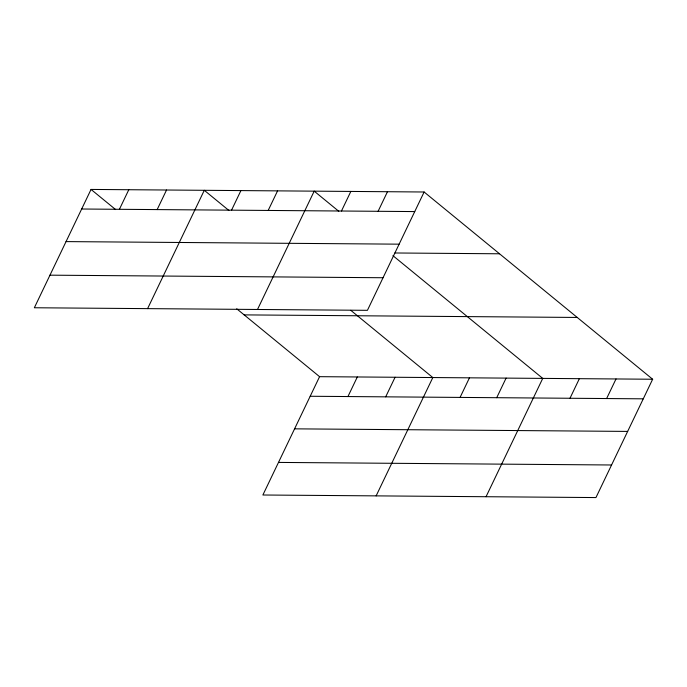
<?xml version="1.0" encoding="UTF-8"?>
<svg xmlns="http://www.w3.org/2000/svg" width="687" height="687" viewBox="0 0 687 687"><rect width="100%" height="100%" fill="white"/><g stroke="black" fill="none" stroke-linecap="round" stroke-linejoin="round"><path stroke-width="1.03" d="M424.119 191.999L91.045 189.432L34.35 307.759L367.425 310.326L424.119 191.999L652.65 379.241L595.955 497.568L262.881 495.001L319.575 376.674L652.65 379.241M119.409 209.303L128.795 189.724M157.16 209.595L166.537 190.016M147.593 308.635L204.288 190.299L228.883 210.454M231.545 210.17L240.922 190.582M268.179 210.454L277.565 190.866M257.505 309.476L314.199 191.149L338.794 211.304M341.456 211.021L350.842 191.433M378.099 211.295L387.477 191.716M347.94 396.545L357.326 376.965M385.69 396.837L395.077 377.257M376.132 495.877L432.819 377.549L350.791 310.335M460.075 397.412L469.461 377.833M496.718 397.696L506.096 378.116M486.044 496.727L542.739 378.391L392.921 255.65M569.995 398.262L579.373 378.674M606.63 398.546L616.016 378.958M81.659 209.011L414.733 211.579M66.046 241.601L399.121 244.168M394.853 252.979L499.535 253.786M49.962 275.169L383.037 277.737M244.16 314.886L577.235 317.454M310.198 396.262L643.264 398.829M294.586 428.843L627.652 431.41M278.493 462.42L611.567 464.987M91.045 189.432L115.639 209.578M236.723 308.789L319.575 376.674"/></g></svg>
